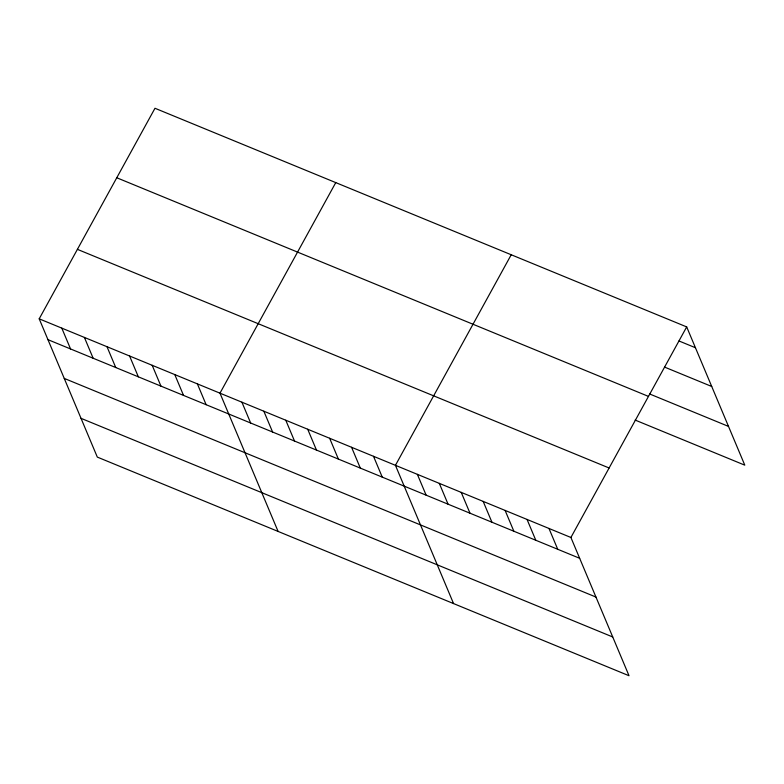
<?xml version="1.0" encoding="UTF-8"?>
<svg xmlns="http://www.w3.org/2000/svg" width="784" height="784" viewBox="0 0 784 784"><rect width="100%" height="100%" fill="white"/><g stroke="black" fill="none" stroke-linecap="round" stroke-linejoin="round"><path stroke-width="1.18" d="M39.2 318.833L570.909 537.481L629.023 675.73L97.314 457.092L39.2 318.833L154.977 108.27L686.686 326.908L744.8 465.167L635.138 420.067M335.758 182.613L219.981 393.176L278.095 531.425M511.217 254.761L395.44 465.324L453.554 603.582M570.909 537.481L686.686 326.908M678.993 340.971L695.437 347.733M664.567 367.098L711.725 386.483M649.554 393.94L728.512 426.408M116.777 177.762L648.476 396.4M77.41 249.351L609.109 467.989M47.951 339.658L579.66 558.296M64.239 378.407L595.948 597.055M81.026 418.333L612.735 636.98M548.976 528.455L557.728 549.28M527.044 519.439L535.795 540.264M505.112 510.423L513.863 531.248M483.169 501.397L491.931 522.222M461.237 492.381L469.998 513.206M439.305 483.365L448.066 504.19M417.372 474.349L426.133 495.165M373.507 456.308L382.259 477.133M351.575 447.292L360.326 468.117M329.643 438.266L338.394 459.091M307.71 429.25L316.462 450.075M285.778 420.234L294.529 441.059M263.845 411.218L272.597 432.033M241.913 402.192L250.664 423.017M197.382 383.886L206.133 404.711M174.783 374.595L183.534 395.41M152.184 365.295L160.945 386.12M129.585 356.005L138.347 376.83M106.996 346.714L115.748 367.539M84.398 337.424L93.149 358.249M61.799 328.133L70.55 348.949"/></g></svg>
